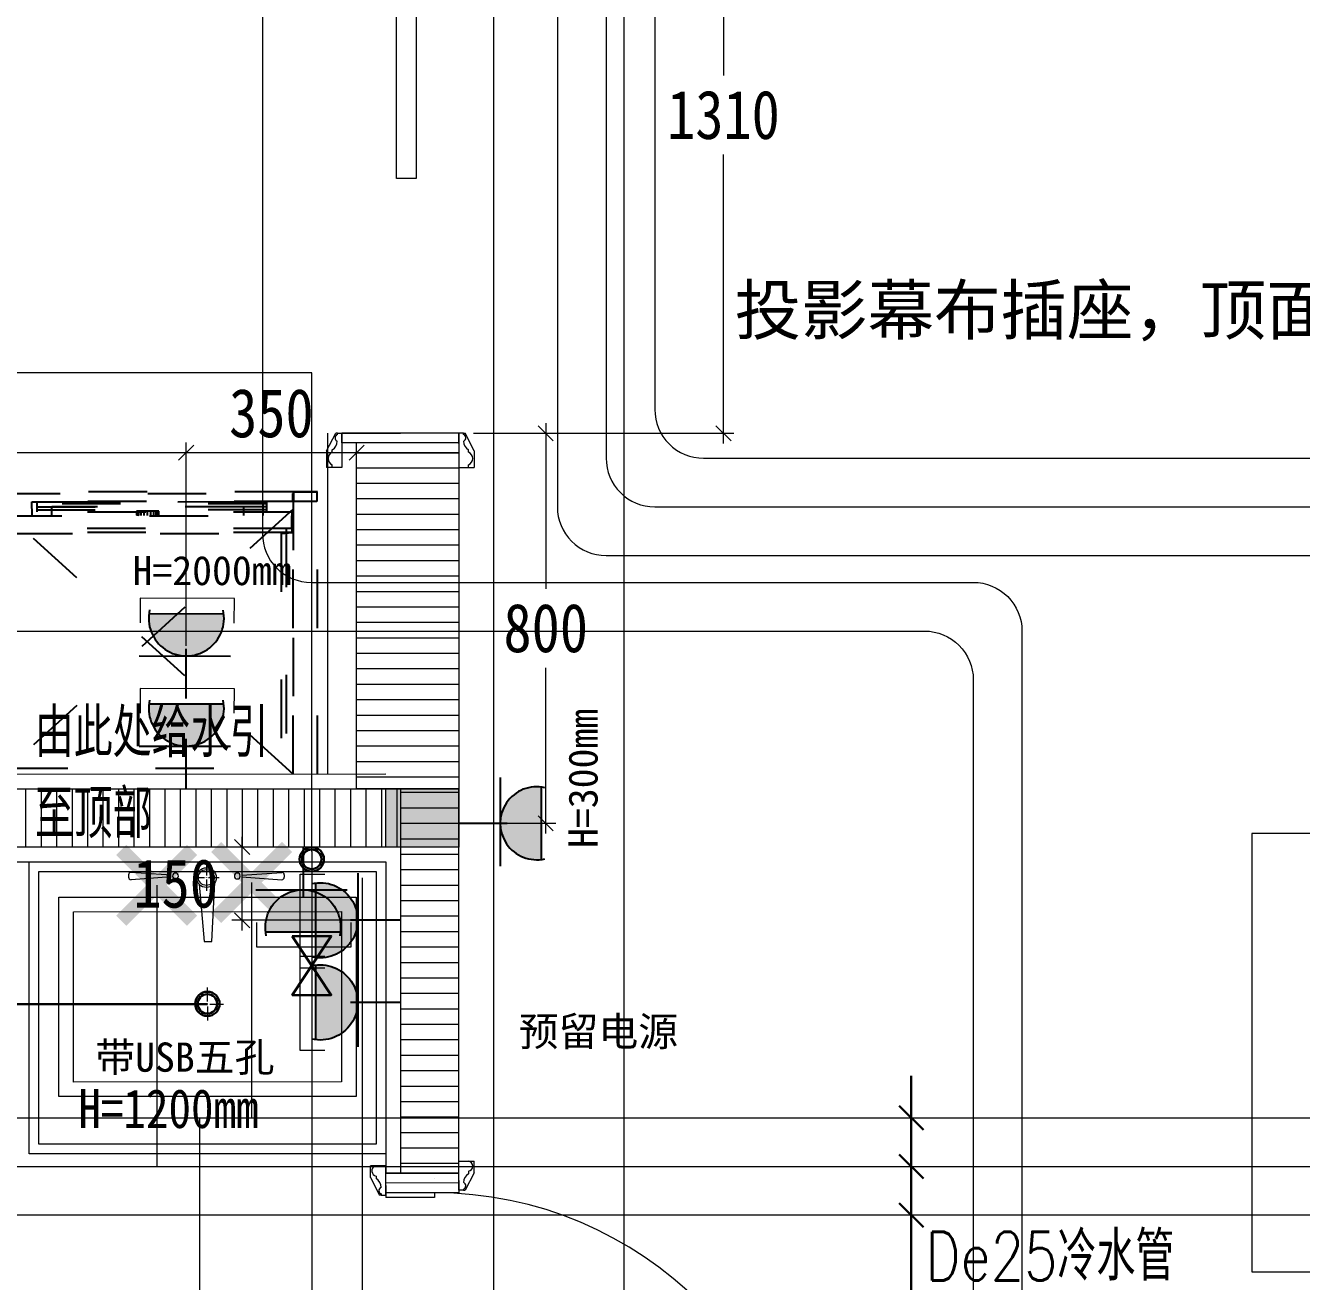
# Model space of a CAD drawing. Header units: millimetres. Extents: x -41640 to 3079702, y -5257903 to 68462.
# Drawn here: x 51458 to 54077, y 11308 to 13887 of the extents above; entities that cross this region are included whole.
import ezdxf

# ---------------------------------------------------------------- set-up
doc = ezdxf.new("R2010")
doc.units = ezdxf.units.MM
doc.header["$LTSCALE"] = 10
doc.linetypes.add('ACAD_ISO03W100', pattern=[30, 12, -18])
doc.linetypes.add('CONTINOUS', pattern=[0])
doc.layers.get('0').update_dxf_attribs({"color": 255})
doc.layers.get('Defpoints').update_dxf_attribs({"color": 255})
for name, color, linetype, lineweight in [('1弱电插座布线图', 6, 'Continuous', 30), ('1强弱电插座尺寸', 5, 'Continuous', 0), ('1强电插座布线图', 1, 'Continuous', 30), ('1强电插座布置图', 1, 'Continuous', 30), ('1排水布置图', 1, 'Continuous', 30), ('1给水平面布置图', 4, 'Continuous', 13), ('图框', 255, 'Continuous', 0), ('浅线', 251, 'CONTINOUS', 0)]:
    doc.layers.add(name, color=color, linetype=linetype, lineweight=lineweight)
for name, color, linetype in [('2323', 4, 'Continuous'), ('LAYER2', 8, 'Continuous'), ('虚线', 7, 'Continuous')]:
    doc.layers.add(name, color=color, linetype=linetype)
doc.styles.add('_THVAC_DIM', font='SIMPLEX', dxfattribs={"width": 0.8, "height": 3.5, "bigfont": 'HZTXT'})
doc.styles.add('_宋体', font='')
doc.styles.get("Standard").update_dxf_attribs({"font": ''})
doc.styles.add('夏建东', font='', dxfattribs={"width": 0.85})
doc.styles.get('_宋体').set_extended_font_data('SimSun')
doc.styles.get('Standard').set_extended_font_data('SimSun')
doc.styles.get('夏建东').set_extended_font_data('SimSun')
doc.dimstyles.new('g', dxfattribs={"dimtxt": 100, "dimasz": 31, "dimexe": 21, "dimexo": 30, "dimgap": 31, "dimtad": 1, "dimtih": 1, "dimtoh": 1, "dimdec": 0, "dimrnd": 10, "dimdsep": 46, "dimtxsty": '夏建东', "dimblk": 'OBLIQUE', "dimcen": 2.5, "dimdle": 21, "dimclrd": 5, "dimclre": 5, "dimclrt": 5, "dimadec": 0, "dimazin": 0, "dimtfac": 1, "dimtdec": 0, "dimtmove": 2, "dimatfit": 3, "dimldrblk": 'DOT', "dimfxl": 300, "dimlwd": -1, "dimlwe": -1, "dimarcsym": 1})

# ---------------------------------------------------------------- blocks, each defined once
blk = doc.blocks.new('_Oblique')
at = {"color": 0, "linetype": 'ByBlock', "lineweight": -2}
blk.add_line((-0.5, -0.5), (0.5, 0.5), dxfattribs=at)
blk = doc.blocks.new('*D925')
at = {"layer": '1强弱电插座尺寸', "color": 5, "ltscale": 0.01}
for p, q in [((52525.9, 13070.8), (52525.9, 12730.3)), ((52377.6, 13049.8), (52546.9, 13049.8)), ((52525.9, 12227.8), (52525.9, 12568.3)), ((52377.6, 12248.8), (52546.9, 12248.8))]:
    blk.add_line(p, q, dxfattribs=at)
at = {"layer": 'Defpoints', "color": 0, "linetype": 'ByBlock', "lineweight": 30, "ltscale": 0.01}
for p in [(52347.6, 13049.8), (52347.6, 12248.8), (52525.9, 12248.8)]:
    blk.add_point(p, dxfattribs=at)
at = {"layer": '1强弱电插座尺寸', "color": 5, "linetype": 'ByBlock', "ltscale": 0.01, "xscale": 31, "yscale": 31, "zscale": 31}
for p, rotation in [((52525.9, 13049.8), 90), ((52525.9, 12248.8), 270)]:
    blk.add_blockref('_Oblique', p, dxfattribs=dict(at, rotation=rotation))
at = {"layer": '1强弱电插座尺寸', "color": 5, "linetype": 'ByBlock', "lineweight": 13, "ltscale": 0.01, "insert": (52525.9, 12649.3), "char_height": 100, "attachment_point": 5, "style": '夏建东'}
blk.add_mtext('800', dxfattribs=at)
blk = doc.blocks.new('_Dot')
at = {"color": 0, "linetype": 'ByBlock', "lineweight": -2}
blk.add_line((-0.5, 0), (-1, 0), dxfattribs=at)
at = {"color": 0, "linetype": 'ByBlock', "const_width": 0.5}
blk.add_lwpolyline([(-0.25, 0, 1), (0.25, 0, 1)], format="xyb", close=True, dxfattribs=at)
blk = doc.blocks.new('*D946')
at = {"layer": '1强弱电插座尺寸', "color": 5, "ltscale": 0.01}
for p, q in [((51902.7, 12028.6), (51902.7, 12220.8)), ((52197.6, 12199.8), (51881.7, 12199.8)), ((52197.6, 12049.6), (51881.7, 12049.6))]:
    blk.add_line(p, q, dxfattribs=at)
at = {"layer": 'Defpoints', "color": 0, "linetype": 'ByBlock', "lineweight": 30, "ltscale": 0.01}
for p in [(51902.7, 12199.8), (52227.6, 12199.8), (52227.6, 12049.6)]:
    blk.add_point(p, dxfattribs=at)
at = {"layer": '1强弱电插座尺寸', "color": 5, "linetype": 'ByBlock', "ltscale": 0.01, "xscale": 31, "yscale": 31, "zscale": 31}
for p, rotation in [((51902.7, 12199.8), 90), ((51902.7, 12049.6), 270)]:
    blk.add_blockref('_Oblique', p, dxfattribs=dict(at, rotation=rotation))
at = {"layer": '1强弱电插座尺寸', "color": 5, "linetype": 'ByBlock', "lineweight": 13, "ltscale": 0.01, "insert": (51766.2, 12124.7), "char_height": 100, "attachment_point": 5, "style": '夏建东'}
blk.add_mtext('150', dxfattribs=at)
blk = doc.blocks.new('强电插座')
at = {"lineweight": 0}
h = blk.add_hatch(color=12, dxfattribs=at)
h.set_gradient(color1=(216, 3, 3), color2=(230, 5, 5), tint=1, name='CYLINDER')
h.paths.add_polyline_path([(88497.8, 75989.2, 1.129445), (88497.8, 75909.4)])
at = {"layer": '2323', "color": 1}
for p, q in [((88452.6, 75999.6), (88452.6, 75902)), ((88497.8, 75989.2), (88497.8, 75909.4)), ((88407.2, 75949.3), (88460.4, 75949.3))]:
    blk.add_line(p, q, dxfattribs=at)
blk.add_arc((88492.9, 75949.3), 40.2, 77.2553, 282.7447, dxfattribs=at)
at = {"layer": 'LAYER2', "color": 1, "ltscale": 20}
blk.add_line((88456.4, 75966.1), (88456.4, 75966.1), dxfattribs=at)
blk = doc.blocks.new('强电防水插座')
at = {"layer": '1强电插座布置图', "color": 1, "linetype": 'ByBlock', "lineweight": 9}
blk.add_lwpolyline([(-166178.2, 222988.6), (-166178.2, 223049.7), (-165944.2, 223049.7), (-165944.2, 222988.6)], dxfattribs=at)
at = {"layer": '1强电插座布置图', "color": 250, "linetype": 'ByBlock', "lineweight": 9, "extrusion": (0, 0, -1), "xscale": 2.325322137214242, "yscale": 2.325322137214242, "zscale": -2.325322137599869, "rotation": 90}
blk.add_blockref('强电插座', (342665.7, 17225.9), dxfattribs=at)
blk = doc.blocks.new('ewtwete')
at = {"layer": '虚线', "color": 250, "linetype": 'ACAD_ISO03W100'}
for p, q in [((464675.5, 230036.4), (464282.2, 230036.4)), ((464282.2, 230036.4), (464282.2, 230014.3)), ((464675.5, 230002.8), (464675.5, 230036.4)), ((464680.9, 230002.8), (464680.9, 230036.4)), ((464993.2, 230036.4), (464680.9, 230036.4)), ((464993.2, 230036.4), (464993.2, 230014.3)), ((464282.2, 230015.4), (464277.8, 229952.2)), ((464282.2, 230015.4), (464282.2, 230015.4)), ((464282.2, 230015.4), (464282.2, 230015.4)), ((464320.6, 229959.1), (464310.4, 230016.2)), ((464954.7, 229959.1), (464964.9, 230016.2)), ((464993.1, 230015.4), (464997.5, 229952.2)), ((464993.2, 230015.4), (464993.1, 230015.4)), ((464993.1, 230015.4), (464993.2, 230015.4)), ((464281.4, 230002.8), (464277.7, 230002.8)), ((464277.7, 230002.8), (464277.7, 229342.4)), ((464962.5, 230002.8), (464312.8, 230002.8)), ((464994, 230002.8), (464997.7, 230002.8)), ((464997.7, 229342.4), (464997.7, 230002.8)), ((464252.7, 229922.4), (464234.7, 229922.4)), ((464234.7, 229922.4), (464234.7, 229342.4)), ((464234.7, 229342.4), (464234.7, 229922.4)), ((464252.7, 229342.4), (464252.7, 229922.4)), ((465052.7, 229902.4), (464252.7, 229902.4)), ((464252.7, 229902.4), (464252.7, 229342.4)), ((464254.2, 229902.4), (464254.2, 229920.4)), ((464254.2, 229920.4), (464651.2, 229920.4)), ((464651.2, 229902.4), (464254.2, 229902.4)), ((464651.2, 229920.4), (464651.2, 229902.4)), ((464654.2, 229902.4), (464654.2, 229920.4)), ((464654.2, 229920.4), (465051.2, 229920.4)), ((465051.2, 229902.4), (464654.2, 229902.4)), ((465051.2, 229920.4), (465051.2, 229902.4)), ((465652.7, 229922.4), (465052.7, 229922.4)), ((465052.7, 229922.4), (465052.7, 229342.4)), ((465052.7, 229342.4), (465052.7, 229902.4)), ((465054.2, 229902.4), (465054.2, 229918.4)), ((465054.2, 229918.4), (465651.2, 229918.4)), ((465054.2, 229902.4), (465054.2, 229918.4)), ((465054.2, 229918.4), (465651.2, 229918.4)), ((465054.2, 229902.4), (465054.2, 229918.4)), ((465054.2, 229918.4), (465651.2, 229918.4)), ((465651.2, 229902.4), (465054.2, 229902.4)), ((465651.2, 229902.4), (465054.2, 229902.4)), ((465651.2, 229902.4), (465054.2, 229902.4)), ((465115.8, 229901.3), (465591.2, 229902.2)), ((465116.8, 229873.5), (465115.8, 229901.3)), ((465598, 229901.2), (465126.2, 229901.2)), ((465126.2, 229901.2), (465126.2, 229881.1)), ((465591.2, 229873.5), (465591.2, 229902.2)), ((465598, 229901.2), (465598, 229881.1)), ((465651.2, 229918.4), (465651.2, 229902.4)), ((465651.2, 229918.4), (465651.2, 229902.4)), ((465651.2, 229918.4), (465651.2, 229902.4)), ((465652.7, 229342.4), (465652.7, 229922.4)), ((465702.7, 229922.4), (465652.7, 229922.4)), ((465652.7, 229922.4), (465652.7, 229342.4)), ((465654.2, 229902.4), (465654.2, 229922.4)), ((465654.2, 229922.4), (465701.2, 229922.4)), ((465701.2, 229902.4), (465654.2, 229902.4)), ((465701.2, 229922.4), (465701.2, 229902.4)), ((465702.7, 229342.4), (465702.7, 229922.4)), ((465052.7, 229884.4), (464252.7, 229342.4)), ((465652.7, 229886.4), (465052.7, 229342.4)), ((465652.7, 229342.4), (465052.7, 229886.4)), ((465650.2, 229880.1), (465057.4, 229880.1)), ((465057.4, 229838.3), (465057.4, 229880.1)), ((465598, 229897.4), (465126.2, 229897.4)), ((465126.2, 229891.2), (465334.4, 229891.2)), ((465126.2, 229884.9), (465334.4, 229884.9)), ((465157.2, 229873.5), (465157.2, 229891.3)), ((465550.9, 229891.3), (465157.2, 229891.3)), ((465376.7, 229882.1), (465330.7, 229882.1)), ((465330.7, 229882.1), (465330.7, 229874.5)), ((465335.9, 229873.5), (465330.7, 229874.5)), ((465332.8, 229873.5), (465332.8, 229883)), ((465335.9, 229873.5), (465335.9, 229883)), ((465340.8, 229873.5), (465340.8, 229883)), ((465346.9, 229873.5), (465346.9, 229883)), ((465353.7, 229873.5), (465353.7, 229883)), ((465360.5, 229873.5), (465360.5, 229883)), ((465366.6, 229873.5), (465366.6, 229883)), ((465371.5, 229873.5), (465371.5, 229883)), ((465371.5, 229873.5), (465376.7, 229874.5)), ((465374.6, 229873.5), (465374.6, 229883)), ((465376.7, 229874.5), (465376.7, 229882.1)), ((465598, 229891.2), (465387.9, 229891.2)), ((465598, 229884.9), (465387.9, 229884.9)), ((465550.9, 229873.5), (465550.9, 229891.3)), ((465650.2, 229838.3), (465650.2, 229880.1)), ((465057.9, 229847), (465057.9, 229872.6)), ((465057.9, 229872.6), (465649.7, 229872.6)), ((465649.7, 229847), (465057.9, 229847)), ((465649.7, 229847), (465649.7, 229872.6)), ((465079.6, 229836.4), (465057.4, 229838.3)), ((465650.2, 229838.3), (465057.4, 229838.3)), ((465069.7, 229846), (465069.7, 229354.4)), ((465079.6, 229836.4), (465627.9, 229836.4)), ((465079.6, 229836.4), (465079.6, 229354.4)), ((465627.9, 229836.4), (465650.2, 229838.3)), ((465627.9, 229836.4), (465627.9, 229354.4)), ((465637.8, 229846), (465637.8, 229354.4)), ((465069.7, 229354.4), (465637.8, 229354.4))]:
    blk.add_line(p, q, dxfattribs=at)
blk.add_lwpolyline([(464245.9, 229992.6), (464246, 229992.6)], dxfattribs=at)
for centre, major_axis, start_param, end_param in [((464296.3, 230015.4), (14.1, 0), 0.058969, 3.141593), ((464979, 230015.4), (-14.1, 0), 3.141593, 6.224216), ((464300.4, 229949.5), (22.7, 0), 3.012125, 6.754978), ((464974.9, 229949.5), (-22.7, 0), -0.471793, 3.27106)]:
    blk.add_ellipse(centre, major_axis=major_axis, ratio=0.933549, start_param=start_param, end_param=end_param, dxfattribs=at)
blk = doc.blocks.new('*D966')
at = {"layer": '1强弱电插座尺寸', "color": 5, "ltscale": 0.01}
for p, q in [((51787.8, 12613.4), (51787.8, 13030.7)), ((52137.6, 12709.8), (52137.6, 13030.7)), ((52158.6, 13009.7), (51766.8, 13009.7))]:
    blk.add_line(p, q, dxfattribs=at)
at = {"layer": 'Defpoints', "color": 0, "linetype": 'ByBlock', "lineweight": 30, "ltscale": 0.01}
for p in [(51787.8, 13009.7), (52137.6, 12679.8), (51787.8, 12583.4)]:
    blk.add_point(p, dxfattribs=at)
at = {"layer": '1强弱电插座尺寸', "color": 5, "linetype": 'ByBlock', "ltscale": 0.01, "xscale": 31, "yscale": 31, "zscale": 31, "rotation": 180}
blk.add_blockref('_Oblique', (51787.8, 13009.7), dxfattribs=at)
at = {"layer": '1强弱电插座尺寸', "color": 5, "linetype": 'ByBlock', "ltscale": 0.01, "xscale": 31, "yscale": 31, "zscale": 31}
blk.add_blockref('_Oblique', (52137.6, 13009.7), dxfattribs=at)
at = {"layer": '1强弱电插座尺寸', "color": 5, "linetype": 'ByBlock', "lineweight": 13, "ltscale": 0.01, "insert": (51962.7, 13090.7), "char_height": 100, "attachment_point": 5, "style": '夏建东'}
blk.add_mtext('350', dxfattribs=at)
blk = doc.blocks.new('*D967')
at = {"layer": '1强弱电插座尺寸', "color": 5, "ltscale": 0.01}
for p, q in [((50930.4, 12428.3), (50930.4, 13030.7)), ((51787.8, 12939.8), (51787.8, 13030.7)), ((51808.8, 13009.7), (50909.4, 13009.7))]:
    blk.add_line(p, q, dxfattribs=at)
at = {"layer": 'Defpoints', "color": 0, "linetype": 'ByBlock', "lineweight": 30, "ltscale": 0.01}
for p in [(50930.4, 13009.7), (51787.8, 12909.8), (50930.4, 12398.3)]:
    blk.add_point(p, dxfattribs=at)
at = {"layer": '1强弱电插座尺寸', "color": 5, "linetype": 'ByBlock', "ltscale": 0.01, "xscale": 31, "yscale": 31, "zscale": 31, "rotation": 180}
blk.add_blockref('_Oblique', (50930.4, 13009.7), dxfattribs=at)
at = {"layer": '1强弱电插座尺寸', "color": 5, "linetype": 'ByBlock', "ltscale": 0.01, "xscale": 31, "yscale": 31, "zscale": 31}
blk.add_blockref('_Oblique', (51787.8, 13009.7), dxfattribs=at)
at = {"layer": '1强弱电插座尺寸', "color": 5, "linetype": 'ByBlock', "lineweight": 13, "ltscale": 0.01, "insert": (51359.1, 13090.7), "char_height": 100, "attachment_point": 5, "style": '夏建东'}
blk.add_mtext('860', dxfattribs=at)
blk = doc.blocks.new('*D969')
at = {"layer": '1强弱电插座尺寸', "color": 5, "ltscale": 0.01}
for p, q in [((52407.6, 14357), (52911.8, 14357)), ((52890.8, 14378), (52890.8, 13784.4)), ((52890.8, 13028.7), (52890.8, 13622.4)), ((52382.2, 13049.7), (52911.8, 13049.7))]:
    blk.add_line(p, q, dxfattribs=at)
at = {"layer": 'Defpoints', "color": 0, "linetype": 'ByBlock', "lineweight": 30, "ltscale": 0.01}
for p in [(52377.6, 14357), (52890.8, 14357), (52352.2, 13049.7)]:
    blk.add_point(p, dxfattribs=at)
at = {"layer": '1强弱电插座尺寸', "color": 5, "linetype": 'ByBlock', "ltscale": 0.01, "xscale": 31, "yscale": 31, "zscale": 31}
for p, rotation in [((52890.8, 14357), 90), ((52890.8, 13049.7), 270)]:
    blk.add_blockref('_Oblique', p, dxfattribs=dict(at, rotation=rotation))
at = {"layer": '1强弱电插座尺寸', "color": 5, "linetype": 'ByBlock', "lineweight": 13, "ltscale": 0.01, "insert": (52890.8, 13703.4), "char_height": 100, "attachment_point": 5, "style": '夏建东'}
blk.add_mtext('1310', dxfattribs=at)
blk = doc.blocks.new('热水')
at = {"layer": '图框', "color": 1, "lineweight": 0, "const_width": 40, "elevation": 5661.9}
for points in [[(228689.2, 195326.7), (228490.4, 195525.6)], [(228689.2, 195525.6), (228490.4, 195326.7)]]:
    blk.add_lwpolyline(points, dxfattribs=at)
blk = doc.blocks.new('冷水')
at = {"layer": '图框', "color": 4, "lineweight": 0, "const_width": 40, "elevation": 5661.9}
for points in [[(228130.8, 195325.4), (228329.7, 195524.3)], [(228329.7, 195325.4), (228130.8, 195524.3)]]:
    blk.add_lwpolyline(points, dxfattribs=at)

msp = doc.modelspace()

# ---------------------------------------------------------------- hatches: boundary and pattern name
at = {"layer": '浅线', "ltscale": 0.5}
h = msp.add_hatch(dxfattribs=at)
h.set_pattern_fill('ANSI31', color=256, scale=10, angle=135)
h.set_pattern_definition([(180, (-413964.42, -221526.447), (-5e-15, -31.75), [])])
h.paths.add_polyline_path([(52137.6, 13009.8), (52347.6, 13009.8), (52347.6, 12319.8), (52137.6, 12319.8)])
h.paths.add_polyline_path([(59837.7, 13774.8), (59957.7, 13774.8), (59957.6, 13874.8), (59837.6, 13874.8)])
edge = h.paths.add_edge_path()
edge.add_line((52397.6, 7529.8), (52347.6, 7529.8))
edge.add_line((52347.6, 7529.8), (52347.6, 10679.8))
edge.add_line((52347.6, 10679.8), (52227.6, 10679.8))
edge.add_line((52227.6, 10679.8), (52227.6, 10329.8))
h.paths.add_polyline_path([(59837.7, 13774.8), (59957.7, 13774.8), (59957.6, 13874.8), (59837.6, 13874.8)])
h = msp.add_hatch(dxfattribs=at)
h.set_pattern_fill('ANSI31', color=256, scale=10, angle=45)
h.set_pattern_definition([(90, (-413964.42, -221526.447), (-31.75, 5e-15), [])])
h.paths.add_polyline_path([(50385.6, 12319.8), (52227.6, 12319.8), (52227.6, 12199.8), (50385.6, 12199.8)])
h = msp.add_hatch(color=256, dxfattribs=at)
h.dxf.hatch_style = 1
h.paths.add_polyline_path([(52347.6, 12199.7), (52347.6, 12319.7), (52197.6, 12319.7), (52197.6, 12199.7)])
h = msp.add_hatch(dxfattribs=at)
h.set_pattern_fill('ANSI31', color=256, scale=10, angle=135)
h.set_pattern_definition([(180, (-413964.42, -221526.447), (-5e-15, -31.75), [])])
h.paths.add_polyline_path([(52347.6, 12319.8), (52227.6, 12312.8), (52227.6, 11529.8), (52287.6, 11529.8), (52287.6, 12241.1), (52287.6, 12239.8), (52287.6, 11529.8), (52347.6, 11529.8)])

# ---------------------------------------------------------------- linework, layer by layer
at = {"layer": '1弱电插座布线图', "lineweight": 0, "ltscale": 0.1}
for points in [[(52377.6, 15086.6), (52649.8, 15086.6, -0.414214), (52749.8, 14986.6), (52749.8, 13098.6, 0.414214), (52849.8, 12998.6), (58705.1, 12998.6, -0.414214), (58805.1, 12898.6), (58805.1, 12425.1)], [(52377.6, 14986.6), (52649.8, 14986.6), (52649.8, 12998.6, 0.414214), (52749.8, 12898.6), (58605.1, 12898.6, -0.414214), (58705.1, 12798.6), (58705.1, 12425.1)], [(52549.8, 14733.2), (52549.8, 12898.6, 0.414214), (52649.8, 12798.6), (58505.1, 12798.6, -0.414214), (58605.1, 12698.6), (58605.1, 12425.1)]]:
    msp.add_lwpolyline(points, format="xyb", dxfattribs=at)
at = {"layer": '1强电插座布线图', "lineweight": 0, "ltscale": 0.1}
for points in [[(52686.2, 17924.5), (52686.2, 9361.7, 0.414214), (52786.2, 9261.7), (53807.6, 9261.7)], [(53807.6, 9161.7), (53753, 9161.7, 0.414214), (53653, 9061.7), (53653, 7744.5, -0.414214), (53553, 7644.5), (52519.2, 7644.5, -0.414214), (52419.2, 7744.5), (52419.2, 17040.2, -0.414214), (52519.2, 17140.2), (57215.7, 17140.2, -0.414214), (57315.7, 17040.2), (57315.7, 13819.8, 0.414214), (57415.7, 13719.8), (57673.2, 13719.8, 0.414214), (57773.2, 13819.8), (57773.2, 16979.2, -0.414214), (57873.2, 17079.2), (60401.8, 17079.2, -0.414214), (60501.8, 16979.2), (60501.8, 14228.9, -0.414214), (60401.8, 14128.9), (59456.3, 14128.9)]]:
    msp.add_lwpolyline(points, format="xyb", dxfattribs=at)
at = {"layer": '1强电插座布线图', "color": 2, "lineweight": 0, "ltscale": 0.1}
for points in [[(49973.9, 15290.7), (49973.9, 15948.8, -0.414214), (50073.9, 16048.8), (50098.6, 16048.8, 0.414214), (50198.6, 16148.8), (50198.6, 16973.9, -0.414214), (50298.6, 17073.9), (51844.4, 17073.9, -0.414214), (51944.4, 16973.9), (51944.4, 12843.5, 0.414214), (52044.4, 12743.5), (53403.5, 12743.5, -0.414214), (53503.5, 12643.5), (53503.5, 9561.7, 0.414214), (53603.5, 9461.7), (53807.6, 9461.7)], [(49765.6, 12643.5), (53303.5, 12643.5, -0.414214), (53403.5, 12543.5), (53403.5, 9461.7, 0.414214), (53503.5, 9361.7), (53807.6, 9361.7)]]:
    msp.add_lwpolyline(points, format="xyb", dxfattribs=at)
msp.add_lwpolyline([(52149, 12136.5), (52149, 10514.4)], dxfattribs=at)
at = {"layer": '1排水布置图', "linetype": 'Continuous', "lineweight": 30}
msp.add_lwpolyline([(51831.4, 11876.9), (51165.6, 11876.9), (51065.6, 11976.9), (51065.6, 11976.9)], dxfattribs=at)
for radius in [25, 20]:
    msp.add_circle((51831.4, 11877.8), radius, dxfattribs=at)
at = {"layer": '1给水平面布置图', "color": 1, "lineweight": 0, "ltscale": 0.1}
msp.add_lwpolyline([(50013.6, 16389.5), (50013.6, 11543.6), (64745.6, 11543.6), (64745.6, 11443.6), (49905.6, 11443.6), (49905.6, 13173.6)], dxfattribs=at)
at = {"layer": '1给水平面布置图', "lineweight": 0, "ltscale": 0.1}
for points in [[(52045.6, 12190.7), (52045.6, 13173.6), (50213.6, 13173.6), (50213.6, 13816.6), (49746.6, 13816.6)], [(52045.6, 12190.7), (52045.6, 9673.6)], [(51727.3, 12121.3), (51727.3, 11543.6)], [(51922.1, 12127.3), (51922.1, 11643.6)], [(50113.6, 11643.6), (63453.6, 11643.6)], [(51815.6, 10413.6), (51815.6, 11643.6)]]:
    msp.add_lwpolyline(points, dxfattribs=at)
at = {"layer": '1给水平面布置图', "linetype": 'Continuous', "lineweight": 30}
for points in [[(52005.6, 12017.1), (52085.6, 12017.1), (52005.6, 11895.9), (52085.6, 11895.9), (52005.6, 12017.1)], [(53276.4, 10960.4), (53276.4, 11729.9)], [(53251.7, 11668.2), (53301.1, 11618.9)], [(53251.7, 11568.2), (53301.1, 11518.9)], [(53251.7, 11468.2), (53301.1, 11418.9)]]:
    msp.add_lwpolyline(points, dxfattribs=at)
for radius in [25, 20]:
    msp.add_circle((52045.6, 12174.8), radius, dxfattribs=at)
at = {"layer": '浅线', "ltscale": 0.5}
for p, q in [((52219.8, 13573.2), (52219.8, 14323.2)), ((52259.8, 14323.2), (52259.8, 13573.2)), ((52259.8, 13573.2), (52219.8, 13573.2)), ((52075.9, 13013.5), (52094.9, 13049.8)), ((52077.6, 13049.8), (52077.6, 12349.8)), ((52098.4, 13049.8), (52094.9, 13049.8)), ((52098.4, 13047.3), (52098.4, 13049.8)), ((52098.4, 13049.8), (52107.6, 13049.8)), ((52107.6, 13049.8), (52227.6, 13049.8)), ((52107.6, 13049.8), (52107.6, 12979.8)), ((52107.6, 13049.8), (52107.6, 13049.8)), ((52107.6, 13029.8), (52107.6, 13049.8)), ((52347.6, 13049.7), (52107.6, 13049.8)), ((52347.6, 13029), (52347.6, 13049.7)), ((52347.6, 13049.7), (52347.6, 12979.7)), ((52356.8, 13049.7), (52347.6, 13049.7)), ((52347.6, 13049.7), (52347.6, 13049.7)), ((52347.6, 13029.7), (52347.6, 13049.7)), ((52356.8, 13047.3), (52356.8, 13049.7)), ((52356.8, 13049.7), (52360.2, 13049.7)), ((52379.3, 13013.5), (52360.2, 13049.7)), ((52347.6, 13029.8), (52107.6, 13029.8)), ((52075.9, 13013.5), (52075.9, 12979.8)), ((52087.7, 13010.7), (52087.7, 13015.9)), ((52347.6, 13009.8), (52107.6, 13009.8)), ((52367.4, 13010.7), (52367.4, 13015.9)), ((52379.3, 13013.5), (52379.3, 12979.7)), ((52087.6, 12979.8), (52075.9, 12979.8)), ((52087.6, 12979.8), (52087.6, 12985)), ((52107.6, 12979.8), (52087.6, 12979.8)), ((52347.6, 12979.7), (52367.6, 12979.7)), ((52367.6, 12979.7), (52367.6, 12985)), ((52367.6, 12979.7), (52379.3, 12979.7)), ((52197.6, 12349.8), (50425.5, 12347.5)), ((50523.6, 12319.8), (52227.6, 12319.8)), ((50563.6, 12319.8), (52227.6, 12319.8)), ((56225.3, 12227.6), (53975.3, 12227.6)), ((53975.3, 12227.6), (53975.3, 11327.6)), ((50553.8, 12169.8), (52197.6, 12169.8)), ((51465.6, 12169.8), (52197.6, 12169.8)), ((51465.6, 11569.9), (51465.6, 12169.8)), ((51829.4, 12163.8), (51829.4, 12141.2)), ((52197.6, 12169.8), (52197.5, 11529.8)), ((52197.6, 12169.8), (52197.6, 11569.9)), ((51485.6, 12149.8), (52177.6, 12149.8)), ((51485.6, 11589.9), (51485.6, 12149.8)), ((51669.5, 12142.9), (51669.5, 12137.9)), ((51757, 12141.9), (51674.7, 12147.9)), ((51757, 12138.9), (51674.7, 12132.9)), ((51803.6, 12137.1), (51825.3, 12137.1)), ((51829.4, 12133.1), (51829.4, 12110.1)), ((51833.4, 12137.1), (51855.6, 12137.1)), ((51901.7, 12141.9), (51984, 12147.9)), ((51901.7, 12138.9), (51984, 12132.9)), ((51989.2, 12142.9), (51989.2, 12137.9)), ((52177.6, 12149.8), (52177.6, 11589.9)), ((51814.2, 12123.8), (51824.5, 12005.9)), ((51840.5, 12005.9), (51846.9, 12127.1)), ((51526.6, 11687.3), (51526.6, 12097.3)), ((51526.6, 12097.3), (52136.6, 12097.3)), ((52136.6, 12097.3), (52136.6, 11687.3)), ((51556.6, 12066.8), (52106.6, 12067.2)), ((51556.6, 11717.1), (51556.6, 12066.8)), ((52106.6, 12067.2), (52106.6, 11717.5)), ((51824.5, 12005.9), (51840.5, 12005.9)), ((51831.6, 11882.4), (51831.6, 11911.1)), ((51799.3, 11877.4), (51826.5, 11877.4)), ((51831.6, 11872.3), (51831.6, 11843.6)), ((51836.6, 11877.4), (51864.3, 11877.4)), ((52106.6, 11717.5), (51556.6, 11717.1)), ((52136.6, 11687.3), (51526.6, 11687.3)), ((52177.6, 11589.9), (51485.6, 11589.9)), ((52197.6, 11569.9), (51465.6, 11569.9)), ((52347.6, 11494.9), (52347.6, 11554.9)), ((52347.6, 11554.9), (52367.6, 11554.9)), ((52367.6, 11554.9), (52379.3, 11554.9)), ((52379.3, 11531.1), (52379.3, 11554.9)), ((52165.9, 11521.2), (52165.9, 11544.9)), ((52177.6, 11544.9), (52165.9, 11544.9)), ((52197.6, 11544.9), (52177.6, 11544.9)), ((52197.5, 11529.8), (52227.5, 11529.8)), ((52197.6, 11484.9), (52197.6, 11544.9)), ((52347.6, 11529.9), (52197.6, 11529.8)), ((52379.3, 11531.1), (52360.2, 11494.9)), ((52367.4, 11533.9), (52367.4, 11528.7)), ((52165.9, 11521.2), (52184.9, 11484.9)), ((52177.7, 11524), (52177.7, 11518.7)), ((52347.6, 11509.9), (52197.6, 11509.8)), ((52197.6, 11504.9), (52197.6, 11484.9)), ((52297.6, 11519.8), (52297.6, 11519.8)), ((52347.6, 11514.9), (52347.6, 11494.9)), ((52347.6, 11510.6), (52347.6, 11489.9)), ((52188.4, 11484.9), (52184.9, 11484.9)), ((52188.4, 11487.4), (52188.4, 11484.9)), ((52188.4, 11484.9), (52197.6, 11484.9)), ((52347.6, 11489.9), (52197.6, 11489.8)), ((52197.6, 11484.9), (52197.6, 11484.9)), ((52197.6, 11484.9), (52197.6, 11479.8)), ((52297.6, 11479.9), (52197.6, 11479.8)), ((52297.6, 11489.9), (52297.6, 11480)), ((52297.6, 11489.9), (52297.6, 11479.9)), ((52356.8, 11494.9), (52347.6, 11494.9)), ((52347.6, 11494.9), (52347.6, 11494.9)), ((52356.8, 11497.3), (52356.8, 11494.9)), ((52356.8, 11494.9), (52360.2, 11494.9)), ((53975.3, 11327.6), (56225.3, 11327.6))]:
    msp.add_line(p, q, dxfattribs=at)
msp.add_lwpolyline([(52137.6, 12349.8), (52137.6, 13009.8), (52347.6, 13009.8), (52347.6, 12349.8)], dxfattribs=at)
for points in [[(52137.6, 13009.8), (52347.6, 13009.8), (52347.6, 12319.8), (52137.6, 12319.8)], [(50385.6, 12319.8), (52227.6, 12319.8), (52227.6, 12199.8), (50385.6, 12199.8)], [(52197.5, 12319.8), (52347.6, 12319.8), (52347.6, 12199.8), (52197.5, 12199.8)], [(52227.6, 11529.8), (52347.6, 11529.8), (52347.6, 12319.8), (52227.6, 12319.8)]]:
    msp.add_lwpolyline(points, close=True, dxfattribs=at)
for centre, radius in [((51829.4, 12137.1), 20.2), ((51829.1, 12137.3), 16.3), ((51831.6, 11877.4), 25.2)]:
    msp.add_circle(centre, radius, dxfattribs=at)
for centre, radius, start, end in [((52100.5, 13040.4), 7.22, 106.8779, 247.8398), ((52354.7, 13040.4), 7.22, 292.1602, 73.1221), ((52077.2, 13033.6), 20.6, 300.8264, 0.2911), ((52378, 13033.6), 20.6, 179.7089, 239.1736), ((52093.1, 12997.8), 14, 112.6275, 246.727), ((52362, 12997.8), 14, 293.273, 67.3725), ((51674.5, 12142.9), 5, 88.2889, 180), ((51674.5, 12137.9), 5, 180, 271.7111), ((51766, 12140.4), 6, 90, 270), ((51766, 12140.4), 6, 270, 90), ((51829.4, 12137.1), 0.224, 90, 270), ((51829.4, 12137.1), 0.224, 270, 90), ((51892.7, 12140.4), 6, 90, 270), ((51892.7, 12140.4), 6, 270, 90), ((51984.2, 12142.9), 5, 360, 91.7111), ((51984.2, 12137.9), 5, 268.2889, 360), ((51831.4, 11877.4), 0.42, 90, 270), ((51831.4, 11877.4), 0.42, 270, 90), ((52365.6, 11544.4), 10.6, 279.7869, 79.4217), ((52180.2, 11534.9), 11.2, 116.9118, 257.1927), ((52378, 11511), 20.6, 120.8264, 180.2911), ((52167.2, 11501.1), 20.6, 359.7089, 59.1736), ((52190.5, 11494.3), 7.22, 112.1602, 253.1221), ((52354.7, 11504.2), 7.22, 286.8779, 67.8398), ((52297.6, 10719.8), 770, 0, 90)]:
    msp.add_arc(centre, radius, start, end, dxfattribs=at)

# ---------------------------------------------------------------- block references
at = {"layer": '1强电插座布置图', "color": 1, "linetype": 'ByBlock', "lineweight": 9, "yscale": 0.8266666851995979, "zscale": 0.8266666851937761}
for p, xscale, rotation in [((-86015.4, -171282.9), -0.8266666851782503, 359.8357160350961), ((-86015.4, -171468), -0.8266666851782503, 359.8357160350961), ((-85247.9, 196381.9), 0.826666685170494, 180), ((236409.7, 149325), 0.8266666851995979, 90), ((236409.7, 149156.3), 0.8266666851995979, 90)]:
    msp.add_blockref('强电防水插座', p, dxfattribs=dict(at, xscale=xscale, rotation=rotation))
at = {"layer": '1强电插座布置图', "color": 1, "linetype": 'ByBlock', "lineweight": 9, "xscale": 1.864028126758058, "yscale": 1.864028126758058, "zscale": 1.864028126746416}
msp.add_blockref('强电插座', (-112445.9, -129322.9), dxfattribs=at)
at = {"layer": '1给水平面布置图', "color": 7, "xscale": 0.7326711750938557, "yscale": 0.7326711750938557, "zscale": 0.7326711750841284, "rotation": 180}
for name, p in [('热水', (219208.4, 155304.4, -4148.3)), ('冷水', (219139.8, 155309.5, -4148.3))]:
    msp.add_blockref(name, p, dxfattribs=at)
at = {"layer": '浅线', "ltscale": 0.5}
msp.add_blockref('ewtwete', (-413645.1, -216992.6), dxfattribs=at)

# ---------------------------------------------------------------- texts
at = {"layer": '1弱电插座布线图', "color": 6, "linetype": 'ByBlock', "lineweight": 9, "insert": (52913.8, 13353), "char_height": 100, "attachment_point": 1, "style": '_宋体'}
msp.add_mtext_dynamic_manual_height_columns('\\pt0;投影幕布插座，顶面预留', width=6445.642, gutter_width=12.5, heights=[0], dxfattribs=at)
at = {"layer": '1强弱电插座尺寸', "color": 1, "linetype": 'ByBlock', "lineweight": 9, "char_height": 60, "attachment_point": 9}
for s, insert, width, rotation in [('H=2000mm', (52004.1, 12736.9), 325.854, 360), ('H=300mm', (52633.4, 12483.8), 325.854, 90), ('{\\fSimSun|b0|i0|c134|p2;预留电源}', (52797.7, 11784.6), 438.675, 360), ('{\\fSimSun|b0|i0|c134|p2;带}USB{\\fSimSun|b0|i0|c134|p2;五孔}', (51969.1, 11731.9), 438.675, 360)]:
    msp.add_mtext(s, dxfattribs=dict(at, insert=insert, width=width, rotation=rotation))
at = {"layer": '1强弱电插座尺寸', "color": 1, "ltscale": 100, "insert": (51566.4, 11702.8), "char_height": 80, "width": 543.09, "attachment_point": 1, "style": '夏建东'}
msp.add_mtext('H=1200mm', dxfattribs=at)
at = {"layer": '1给水平面布置图', "linetype": 'Continuous', "lineweight": 30, "char_height": 100, "attachment_point": 1, "style": '_THVAC_DIM'}
for s, insert, width in [('由此处给水引至顶部', (51476.9, 12484.7), 556.056), ('De25冷水管', (53305.5, 11409.7), 1129.1)]:
    msp.add_mtext(s, dxfattribs=dict(at, insert=insert, width=width))

# ---------------------------------------------------------------- dimensions: what is measured, and where the dimension line sits
at = {"layer": '1强弱电插座尺寸', "color": 4, "linetype": 'ByBlock', "lineweight": 13, "ltscale": 0.01}
for base, p1, p2, picture, middle in [((52890.8, 14357), (52352.2, 13049.7), (52377.6, 14357), '*D969', (52890.8, 13703.4)), ((52525.9, 12248.8), (52347.6, 13049.8), (52347.6, 12248.8), '*D925', (52525.9, 12649.3)), ((51902.7, 12199.8), (52227.6, 12049.6), (52227.6, 12199.8), '*D946', (51766.2, 12124.7))]:
    dim = msp.add_linear_dim(base=base, p1=p1, p2=p2, angle=90, dimstyle='g', dxfattribs=at)
    dim.commit()
    dim.dimension.update_dxf_attribs({"geometry": picture, "text_midpoint": middle})
for base, p1, p2, picture, middle in [((50930.4, 13009.7), (51787.8, 12909.8), (50930.4, 12398.3), '*D967', (51359.1, 13090.7)), ((51787.8, 13009.7), (52137.6, 12679.8), (51787.8, 12583.4), '*D966', (51962.7, 13090.7))]:
    dim = msp.add_linear_dim(base=base, p1=p1, p2=p2, dimstyle='g', dxfattribs=at)
    dim.commit()
    dim.dimension.update_dxf_attribs({"geometry": picture, "text_midpoint": middle})

doc.saveas('drawing.dxf')
